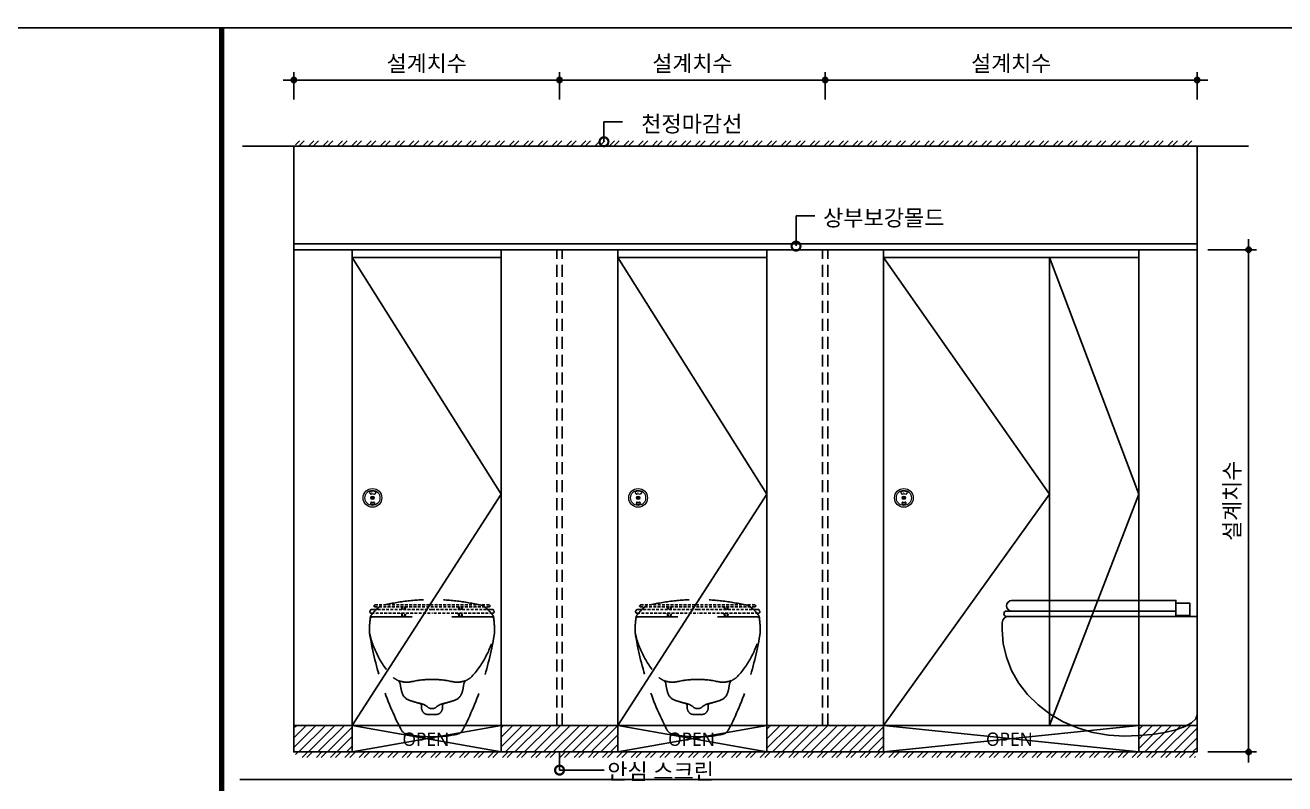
# Model space of a CAD drawing. Extents: x -256 to 8104, y -176 to 5714.
# Drawn here: x 2115 to 4485, y 4116 to 5543 of the extents above; entities that cross this region are included whole.
import ezdxf
from ezdxf.enums import TextEntityAlignment as Align

# ---------------------------------------------------------------- set-up
doc = ezdxf.new("R2010")
doc.units = 0
doc.header["$LTSCALE"] = 30
doc.linetypes.add('HIDDEN', pattern=[0.375, 0.25, -0.125])
doc.layers.get('0').update_dxf_attribs({"linetype": 'CONTINUOUS'})
doc.layers.get('DEFPOINTS').update_dxf_attribs({"linetype": 'CONTINUOUS'})
for name, color, linetype in [('DIM', 7, 'CONTINUOUS'), ('HAT', 8, 'CONTINUOUS'), ('HID', 9, 'HIDDEN'), ('문자', 3, 'CONTINUOUS'), ('부자재', 4, 'CONTINUOUS'), ('잠금쇠(회전형)', 4, 'CONTINUOUS'), ('치수', 1, 'CONTINUOUS'), ('판넬', 2, 'CONTINUOUS'), ('해치', 8, 'CONTINUOUS')]:
    doc.layers.add(name, color=color, linetype=linetype)
doc.styles.add('HDW', font='gulim.ttc')
doc.styles.add('돋움', font='malgun.ttf')
doc.dimstyles.new('10', dxfattribs={"dimscale": 10, "dimtxt": 3, "dimasz": 1, "dimexe": 1.5, "dimexo": 2, "dimgap": 1, "dimtad": 1, "dimdec": 0, "dimlunit": 6, "dimtxsty": '돋움', "dimblk": 'DIMDOT', "dimcen": -1, "dimdle": 1.5, "dimclrt": 3, "dimazin": 3, "dimtfac": 1, "dimtdec": 0, "dimtix": 1, "dimtmove": 2, "dimatfit": 3, "dimldrblk": 'DIMDOT', "dimarcsym": 0})

# ---------------------------------------------------------------- blocks, each defined once
blk = doc.blocks.new('DIMDOT')
at = {"linetype": 'Continuous'}
blk.add_line((-2, 0), (2, 0), dxfattribs=at)
for radius in [0.5, 0.25]:
    blk.add_circle((0, 0), radius, dxfattribs=at)
blk = doc.blocks.new('*D18')
at = {"layer": 'DEFPOINTS', "color": 0}
for p in [(3120.2, 5440.1), (2620.2, 5383.9), (3120.2, 5383.9)]:
    blk.add_point(p, dxfattribs=at)
at = {"layer": 'DIM', "color": 0, "lineweight": -2, "ltscale": 10}
for p, q in [((2620.2, 5403.9), (2620.2, 5455.1)), ((3120.2, 5403.9), (3120.2, 5455.1)), ((2630.2, 5440.1), (3110.2, 5440.1))]:
    blk.add_line(p, q, dxfattribs=at)
at = {"layer": 'DIM', "color": 0, "lineweight": -2, "xscale": 10, "yscale": 10, "zscale": 10, "rotation": 180}
blk.add_blockref('DIMDOT', (2620.2, 5440.1), dxfattribs=at)
at = {"layer": 'DIM', "color": 0, "lineweight": -2, "xscale": 10, "yscale": 10, "zscale": 10}
blk.add_blockref('DIMDOT', (3120.2, 5440.1), dxfattribs=at)
at = {"layer": 'DIM', "color": 3, "insert": (2870.2, 5469.8), "char_height": 30, "attachment_point": 5, "style": '돋움'}
blk.add_mtext('설계치수', dxfattribs=at)
blk = doc.blocks.new('*D19')
at = {"layer": 'DEFPOINTS', "color": 0}
for p in [(3620.2, 5440.1), (3120.2, 5383.9), (3620.2, 5383.9)]:
    blk.add_point(p, dxfattribs=at)
at = {"layer": 'DIM', "color": 0, "lineweight": -2, "ltscale": 10}
for p, q in [((3120.2, 5403.9), (3120.2, 5455.1)), ((3620.2, 5403.9), (3620.2, 5455.1)), ((3130.2, 5440.1), (3610.2, 5440.1))]:
    blk.add_line(p, q, dxfattribs=at)
at = {"layer": 'DIM', "color": 0, "lineweight": -2, "xscale": 10, "yscale": 10, "zscale": 10, "rotation": 180}
blk.add_blockref('DIMDOT', (3120.2, 5440.1), dxfattribs=at)
at = {"layer": 'DIM', "color": 0, "lineweight": -2, "xscale": 10, "yscale": 10, "zscale": 10}
blk.add_blockref('DIMDOT', (3620.2, 5440.1), dxfattribs=at)
at = {"layer": 'DIM', "color": 3, "insert": (3370.2, 5469.8), "char_height": 30, "attachment_point": 5, "style": '돋움'}
blk.add_mtext('설계치수', dxfattribs=at)
blk = doc.blocks.new('_DOTSMALL')
at = {"color": 0, "linetype": 'ByBlock', "const_width": 0.5}
blk.add_lwpolyline([(-0.0625, 0, 1), (0.0625, 0, 1)], format="xyb", close=True, dxfattribs=at)
blk = doc.blocks.new('A$C63EC304E')
at = {"layer": '치수', "color": 1, "xscale": 2.5, "yscale": 2.5, "zscale": 2.5, "rotation": 234.3098741996962}
blk.add_blockref('_DOTSMALL', (0.31, 0.31), dxfattribs=at)
blk = doc.blocks.new('A$C2BC9653E')
at = {"layer": '치수', "xscale": 0.3333333333333333, "yscale": 0.3333333333333333, "zscale": 0.3333333333333333}
blk.add_blockref('A$C63EC304E', (0, 0), dxfattribs=at)
blk = doc.blocks.new('A$C7FC71301')
at = {"layer": '치수', "rotation": 180}
blk.add_blockref('A$C2BC9653E', (0.208, 0.208), dxfattribs=at)
blk = doc.blocks.new('A$C4A20372B')
at = {"layer": '치수'}
blk.add_blockref('A$C7FC71301', (0, 0), dxfattribs=at)
blk = doc.blocks.new('A$C566469F5')
at = {"layer": '치수'}
blk.add_blockref('A$C4A20372B', (0, 0), dxfattribs=at)
blk = doc.blocks.new('A$C7E317CD4')
at = {"layer": '해치', "xscale": 2, "yscale": 2, "zscale": 2}
blk.add_blockref('A$C566469F5', (0, 0), dxfattribs=at)
blk = doc.blocks.new('A$C601D7F27')
at = {"layer": '치수'}
blk.add_blockref('A$C7E317CD4', (0, 0), dxfattribs=at)
blk = doc.blocks.new('A$C38802C08')
at = {"layer": '치수'}
blk.add_blockref('A$C601D7F27', (0, 0), dxfattribs=at)
blk = doc.blocks.new('A$C460A2A32')
at = {"color": 0}
for p, q in [((2.8, 20), (0.5, 16)), ((2.8, 20), (8.6, 20)), ((3.9, 10), (162.3, 10)), ((8.6, 20), (162.3, 20)), ((12.8, 32), (11.2, 30.4)), ((12.6, 27), (162.3, 27)), ((12.8, 32), (162.3, 32)), ((311.8, 32), (162.3, 32)), ((312, 27), (162.3, 27)), ((316, 20), (162.3, 20)), ((320.7, 10), (162.3, 10)), ((311.8, 32), (313.4, 30.4)), ((321.8, 20), (316, 20)), ((321.8, 20), (324.1, 16))]:
    blk.add_line(p, q, dxfattribs=at)
for centre, radius, start, end in [((3.9, 14), 4, 150.0107, 270), ((12.6, 29), 2, 135, 270), ((108.9, 28.2), 26, 182.6717, 198.4118), ((108.9, 10), 26, 180, 202.6199), ((107.4, 28.2), 23, 183.0205, 200.9186), ((107.4, 10), 23, 180, 205.7715), ((68.6, 10), 23, 334.2285, 0), ((68.6, 28.2), 23, 339.0814, 356.9795), ((67.1, 10), 26, 337.3801, 0), ((67.1, 28.2), 26, 341.5882, 357.3283), ((257.5, 28.2), 26, 182.6717, 198.4118), ((257.5, 10), 26, 180, 202.6199), ((256, 28.2), 23, 183.0205, 200.9186), ((256, 10), 23, 180, 205.7715), ((217.2, 10), 23, 334.2285, 0), ((217.2, 28.2), 23, 339.0814, 356.9795), ((215.7, 10), 26, 337.3801, 0), ((215.7, 28.2), 26, 341.5882, 357.3283), ((312, 29), 2, 270, 45), ((320.7, 14), 4, 270, 29.9893)]:
    blk.add_arc(centre, radius, start, end, dxfattribs=at)
blk = doc.blocks.new('*D33')
at = {"layer": 'DEFPOINTS', "color": 0}
for p in [(4320.2, 5440.1), (3620.2, 5383.9), (4320.2, 5383.9)]:
    blk.add_point(p, dxfattribs=at)
at = {"layer": 'DIM', "color": 0, "lineweight": -2}
for p, q in [((3620.2, 5403.9), (3620.2, 5455.1)), ((4320.2, 5403.9), (4320.2, 5455.1)), ((3630.2, 5440.1), (4310.2, 5440.1))]:
    blk.add_line(p, q, dxfattribs=at)
at = {"layer": 'DIM', "color": 0, "lineweight": -2, "xscale": 10, "yscale": 10, "zscale": 10, "rotation": 180}
blk.add_blockref('DIMDOT', (3620.2, 5440.1), dxfattribs=at)
at = {"layer": 'DIM', "color": 0, "lineweight": -2, "xscale": 10, "yscale": 10, "zscale": 10}
blk.add_blockref('DIMDOT', (4320.2, 5440.1), dxfattribs=at)
at = {"layer": 'DIM', "color": 3, "insert": (3970.2, 5469.8), "char_height": 30, "attachment_point": 5, "style": '돋움'}
blk.add_mtext('설계치수', dxfattribs=at)
blk = doc.blocks.new('*D34')
at = {"layer": 'DEFPOINTS', "color": 0}
for p in [(4320.2, 5121), (4320.2, 4176), (4417.1, 4176)]:
    blk.add_point(p, dxfattribs=at)
at = {"layer": 'DIM', "color": 0, "lineweight": -2}
for p, q in [((4340.2, 5121), (4432.1, 5121)), ((4417.1, 5111), (4417.1, 4186)), ((4340.2, 4176), (4432.1, 4176))]:
    blk.add_line(p, q, dxfattribs=at)
at = {"layer": 'DIM', "color": 0, "lineweight": -2, "xscale": 10, "yscale": 10, "zscale": 10}
for p, rotation in [((4417.1, 5121), 90), ((4417.1, 4176), 270)]:
    blk.add_blockref('DIMDOT', p, dxfattribs=dict(at, rotation=rotation))
at = {"layer": 'DIM', "color": 3, "insert": (4387.5, 4648.5), "char_height": 30, "attachment_point": 5, "rotation": 90, "style": '돋움'}
blk.add_mtext('설계치수', dxfattribs=at)
blk = doc.blocks.new('FOLDING_06')
at = {"layer": 'HAT'}
h = blk.add_hatch(dxfattribs=at)
h.set_pattern_fill('ANSI32', color=256, scale=2, style=0)
h.set_pattern_definition([(45, (-8615.85, -317.24), (-13.470384, 13.470384), []), (45, (-8606.87, -317.24), (-13.470384, 13.470384), [])])
h.paths.add_polyline_path([(2623.5, 5325.7), (4317.1, 5325.7), (4317.1, 5315.7), (2623.5, 5315.7)])
h = blk.add_hatch(dxfattribs=at)
h.set_pattern_fill('ANSI32', color=256, scale=2, style=0)
h.set_pattern_definition([(45, (-8615.85, -135.26), (-13.470384, 13.470384), []), (45, (-8606.87, -135.26), (-13.470384, 13.470384), [])])
h.paths.add_polyline_path([(2623.5, 4165.5), (4317.1, 4165.5), (4317.1, 4175.5), (2623.5, 4175.5)])
at = {"layer": '해치', "transparency": 33554687}
h = blk.add_hatch(dxfattribs=at)
h.set_pattern_fill('ANSI31', color=3, scale=4)
h.set_pattern_definition([(45, (-8421.481, -175.764), (-8.980256, 8.980256), [])])
h.paths.add_polyline_path([(2620.2, 4226), (2730.2, 4226), (2730.2, 4176), (2620.2, 4176)])
h = blk.add_hatch(dxfattribs=at)
h.set_pattern_fill('ANSI31', color=3, scale=4)
h.set_pattern_definition([(45, (-8573.46, -213.721), (-8.980256, 8.980256), [])])
h.paths.add_polyline_path([(3010.2, 4226), (3230.2, 4226), (3230.2, 4176), (3010.2, 4176)])
h.paths.add_polyline_path([(3510.2, 4226), (3730.2, 4226), (3730.2, 4176), (3510.2, 4176)])
h.paths.add_polyline_path([(4210.2, 4226), (4320.2, 4226), (4320.2, 4176), (4210.2, 4176)])
at = {"color": 2}
blk.add_line((2523.5, 5315.7), (4417.1, 5315.7), dxfattribs=at)
for p, q in [((2620.2, 4654.6), (2620.2, 5315.7)), ((4320.2, 4654.6), (4320.2, 5315.7)), ((2620.2, 4640.8), (2620.2, 4176)), ((4320.2, 4640.8), (4320.2, 4176)), ((2620.2, 4176), (4320.2, 4176))]:
    blk.add_line(p, q)
at = {"color": 8}
blk.add_line((2518.8, 4124.2), (5866.6, 4124.2), dxfattribs=at)
at = {"color": 2}
for points in [[(-0.7, 5538.4), (7251.6, 5538.4), (7251.6, 0.1), (-0.7, 0.1)], [(-0.7, 5538.4), (7251.6, 5538.4), (7251.6, 0.1), (-0.7, 0.1)], [(-0.7, 5538.4), (7981.2, 5538.4), (7981.2, 0.1), (-0.7, 0.1)], [(2620.2, 5132), (4320.2, 5132), (4320.2, 5121), (2620.2, 5121)]]:
    blk.add_lwpolyline(points, close=True, dxfattribs=at)
at = {"color": 8, "const_width": 10}
blk.add_lwpolyline([(2484.2, 2769.2), (2484.2, 5538.4)], dxfattribs=at)
at = {"layer": 'HID', "ltscale": 3}
for p, q in [((3115.2, 4226), (3115.2, 5121)), ((3125.2, 4226), (3125.2, 5121)), ((3615.2, 4226), (3615.2, 5121)), ((3625.2, 4226), (3625.2, 5121))]:
    blk.add_line(p, q, dxfattribs=at)
at = {"layer": 'HID', "ltscale": 10}
for p, q in [((2768, 4430), (2880.2, 4430)), ((2992.5, 4430), (2880.2, 4430)), ((3268, 4430), (3380.2, 4430)), ((3492.5, 4430), (3380.2, 4430))]:
    blk.add_line(p, q, dxfattribs=at)
at = {"layer": 'HID', "linetype": 'Continuous'}
for points in [[(4280.2, 4441), (3971.3, 4441, -1), (3971.3, 4461), (4280.2, 4461)], [(4280.2, 4431), (3961.3, 4431, -1), (3961.3, 4441), (4280.2, 4441)], [(4320.2, 4431), (3965.3, 4431, 0.4142), (3953.3, 4419), (3953.3, 4406), (3955.3, 4379.9), (3961.2, 4354.2), (3970.8, 4329.4), (3984.1, 4306), (4000.9, 4284.2), (4020.7, 4264.5), (4043.3, 4247.3), (4068.3, 4232.8), (4095.3, 4221.2), (4123.8, 4212.8), (4153.3, 4207.7), (4183.3, 4206), (4210, 4206.7), (4235.7, 4209), (4259.4, 4212.7), (4280.1, 4217.7), (4297.2, 4223.7), (4309.8, 4230.7), (4317.6, 4238.2), (4320.2, 4246)]]:
    blk.add_lwpolyline(points, format="xyb", close=True, dxfattribs=at)
blk.add_lwpolyline([(4280.2, 4433), (4306.2, 4433), (4306.2, 4456), (4280.2, 4456)], close=True, dxfattribs=at)
at = {"layer": 'HID', "ltscale": 10}
for centre, radius, start, end in [((2880.2, 4059.6), 403.1, 76.2923, 103.7077), ((3380.2, 4059.6), 403.1, 76.2923, 103.7077), ((2773.1, 4427.9), 9, 143.1013, 172.4918), ((2837.9, 4379.3), 90, 128.0065, 143.1013), ((2786.1, 4445.4), 6, 103.9579, 128.0065), ((2974.3, 4445.4), 6, 51.9935, 76.0421), ((2922.6, 4379.3), 90, 36.8987, 51.9935), ((2987.4, 4427.9), 9, 7.5082, 36.8987), ((3273.1, 4427.9), 9, 143.1013, 172.4918), ((3337.9, 4379.3), 90, 128.0065, 143.1013), ((3286.1, 4445.4), 6, 103.9579, 128.0065), ((3474.3, 4445.4), 6, 51.9935, 76.0421), ((3422.6, 4379.3), 90, 36.8987, 51.9935), ((3487.4, 4427.9), 9, 7.5082, 36.8987), ((2942.6, 4405.5), 180, 172.4918, 181.055), ((2768, 4425.8), 4.2, 90, 173.3826), ((2992.5, 4425.8), 4.2, 6.6174, 90), ((2817.8, 4405.5), 180, 358.945, 7.5082), ((3442.6, 4405.5), 180, 172.4918, 181.055), ((3268, 4425.8), 4.2, 90, 173.3826), ((3492.5, 4425.8), 4.2, 6.6174, 90), ((3317.8, 4405.5), 180, 358.945, 7.5082), ((2804.7, 4403), 42, 181.055, 190.5892), ((2935.5, 4438), 177, 192.809, 223.5419), ((3357.7, 4493.2), 602.3, 189.3568, 207.2383), ((2402.8, 4493.2), 602.3, 332.7617, 350.6432), ((2825, 4438), 177, 316.4581, 347.191), ((2955.8, 4403), 42, 349.4108, 358.945), ((3304.7, 4403), 42, 181.055, 190.5892), ((3435.5, 4438), 177, 192.809, 223.5419), ((3857.7, 4493.2), 602.3, 189.3568, 207.2383), ((2902.8, 4493.2), 602.3, 332.7617, 350.6432), ((3325, 4438), 177, 316.4581, 347.191), ((3455.8, 4403), 42, 349.4108, 358.945), ((2832.8, 4349.3), 42, 232.3598, 243.5689), ((2927.6, 4349.3), 42, 296.4311, 307.6402), ((3332.8, 4349.3), 42, 232.3598, 243.5689), ((3427.6, 4349.3), 42, 296.4311, 307.6402), ((2808.8, 4300.9), 12, 6.9609, 63.5689), ((2832.8, 4349.3), 42, 248.0565, 282.8609), ((2911.1, 4313.4), 91.1, 186.9609, 196.5836), ((2880.2, 4141.6), 171, 90, 102.8609), ((2880.2, 4141.6), 171, 77.1391, 90), ((2927.6, 4349.3), 42, 257.1391, 291.9435), ((2849.4, 4313.4), 91.1, 343.4164, 353.0391), ((2951.7, 4300.9), 12, 116.4311, 173.0391), ((3308.8, 4300.9), 12, 6.9609, 63.5689), ((3332.8, 4349.3), 42, 248.0565, 282.8609), ((3411.1, 4313.4), 91.1, 186.9609, 196.5836), ((3380.2, 4141.6), 171, 90, 102.8609), ((3380.2, 4141.6), 171, 77.1391, 90), ((3427.6, 4349.3), 42, 257.1391, 291.9435), ((3349.4, 4313.4), 91.1, 343.4164, 353.0391), ((3451.7, 4300.9), 12, 116.4311, 173.0391), ((2843.9, 4293.4), 21, 196.5836, 247.6201), ((2880.2, 4381.6), 116.3, 247.6201, 258.9228), ((2854.7, 4261.9), 6, 0, 77.9673), ((2852.1, 4238), 30, 49.4621, 78.9228), ((2908.3, 4238), 30, 101.0772, 130.5379), ((2905.7, 4261.9), 6, 102.0327, 180), ((2880.2, 4381.6), 116.3, 281.0772, 292.3799), ((2916.5, 4293.4), 21, 292.3799, 343.4164), ((3343.9, 4293.4), 21, 196.5836, 247.6201), ((3380.2, 4381.6), 116.3, 247.6201, 258.9228), ((3354.7, 4261.9), 6, 0, 77.9673), ((3352.1, 4238), 30, 49.4621, 78.9228), ((3408.3, 4238), 30, 101.0772, 130.5379), ((3405.7, 4261.9), 6, 102.0327, 180), ((3380.2, 4381.6), 116.3, 281.0772, 292.3799), ((3416.5, 4293.4), 21, 292.3799, 343.4164), ((2874.1, 4259.5), 13.6, 169.8446, 248.5821), ((2880.2, 4417.5), 171, 266.2838, 270), ((2880.2, 4270.8), 13.3, 229.4621, 270), ((2880.2, 4270.8), 13.3, 270, 310.5379), ((2880.2, 4417.5), 171, 270, 273.7162), ((2886.4, 4259.5), 13.6, 291.4179, 10.1554), ((3374.1, 4259.5), 13.6, 169.8446, 248.5821), ((3380.2, 4417.5), 171, 266.2838, 270), ((3380.2, 4270.8), 13.3, 229.4621, 270), ((3380.2, 4270.8), 13.3, 270, 310.5379), ((3380.2, 4417.5), 171, 270, 273.7162), ((3386.4, 4259.5), 13.6, 291.4179, 10.1554), ((2837.6, 4226.7), 18, 210.6249, 258.7833), ((2880.2, 4441.5), 237, 258.7833, 270), ((2880.2, 4441.5), 237, 270, 281.2167), ((2922.8, 4226.7), 18, 281.2167, 329.3751), ((3337.6, 4226.7), 18, 210.6249, 258.7833), ((3380.2, 4441.5), 237, 258.7833, 270), ((3380.2, 4441.5), 237, 270, 281.2167), ((3422.8, 4226.7), 18, 281.2167, 329.3751)]:
    blk.add_arc(centre, radius, start, end, dxfattribs=at)
at = {"layer": '부자재', "color": 3}
blk.add_line((4320.2, 5315.7), (2620.2, 5315.7), dxfattribs=at)
blk.add_line((4320.2, 5315.7), (2620.2, 5315.7), dxfattribs=at)
at = {"layer": '잠금쇠(회전형)', "linetype": 'Continuous', "lineweight": 15}
for p, q in [((2761.7, 4664.7), (2765.3, 4660.7)), ((2766.8, 4657), (2766.8, 4651.2)), ((2769.5, 4656.9), (2769.5, 4651.2)), ((2775.3, 4664.7), (2771.7, 4660.7)), ((3261.7, 4664.7), (3265.3, 4660.7)), ((3266.8, 4657), (3266.8, 4651.2)), ((3269.5, 4656.9), (3269.5, 4651.2)), ((3275.3, 4664.7), (3271.7, 4660.7)), ((3761.7, 4664.7), (3765.3, 4660.7)), ((3766.8, 4657), (3766.8, 4651.2)), ((3769.5, 4656.9), (3769.5, 4651.2)), ((3775.3, 4664.7), (3771.7, 4660.7)), ((2764.9, 4645.5), (2764.5, 4644.3)), ((2772.1, 4645.5), (2772.5, 4644.3)), ((3264.9, 4645.5), (3264.5, 4644.3)), ((3272.1, 4645.5), (3272.5, 4644.3)), ((3764.9, 4645.5), (3764.5, 4644.3)), ((3772.1, 4645.5), (3772.5, 4644.3))]:
    blk.add_line(p, q, dxfattribs=at)
for centre, radius in [((2768.2, 4654.1), 17.6), ((3268.2, 4654.1), 17.6), ((3768.2, 4654.1), 17.6), ((2768.2, 4654.1), 14.1), ((2768.2, 4654.1), 3.21), ((3268.2, 4654.1), 14.1), ((3268.2, 4654.1), 3.21), ((3768.2, 4654.1), 14.1), ((3768.2, 4654.1), 3.21)]:
    blk.add_circle(centre, radius, dxfattribs=at)
for centre, radius, start, end in [((2768.5, 4652.3), 14.1, 61.0478, 118.9522), ((2768.5, 4654.7), 6.81, 61.8696, 118.1304), ((3268.5, 4652.3), 14.1, 61.0478, 118.9522), ((3268.5, 4654.7), 6.81, 61.8696, 118.1304), ((3768.5, 4652.3), 14.1, 61.0478, 118.9522), ((3768.5, 4654.7), 6.81, 61.8696, 118.1304), ((2765.4, 4644), 0.98, 160.8571, 255.4685), ((2765.8, 4645.2), 0.98, 72.2332, 160.8571), ((2768.5, 4655.8), 13.2, 255.4685, 284.5315), ((2768.5, 4653.5), 7.75, 252.2332, 287.7668), ((2771.2, 4645.2), 0.98, 19.1429, 107.7668), ((2771.6, 4644), 0.98, 284.5315, 19.1429), ((3265.4, 4644), 0.98, 160.8571, 255.4685), ((3265.8, 4645.2), 0.98, 72.2332, 160.8571), ((3268.5, 4655.8), 13.2, 255.4685, 284.5315), ((3268.5, 4653.5), 7.75, 252.2332, 287.7668), ((3271.2, 4645.2), 0.98, 19.1429, 107.7668), ((3271.6, 4644), 0.98, 284.5315, 19.1429), ((3765.4, 4644), 0.98, 160.8571, 255.4685), ((3765.8, 4645.2), 0.98, 72.2332, 160.8571), ((3768.5, 4655.8), 13.2, 255.4685, 284.5315), ((3768.5, 4653.5), 7.75, 252.2332, 287.7668), ((3771.2, 4645.2), 0.98, 19.1429, 107.7668), ((3771.6, 4644), 0.98, 284.5315, 19.1429)]:
    blk.add_arc(centre, radius, start, end, dxfattribs=at)
at = {"layer": '치수'}
for p, q in [((3203.9, 5324.3), (3203.9, 5361.5)), ((3203.9, 5361.5), (3239, 5361.5)), ((3565.3, 5128), (3565.3, 5184.6)), ((3565.3, 5184.6), (3600.4, 5184.6)), ((3010.2, 4661.3), (2730.2, 5106.4)), ((3510.2, 4661.3), (3230.2, 5106.4)), ((4042.2, 4661.3), (3730.2, 5106.4)), ((4210.2, 4661.3), (4042.2, 5106.4)), ((3010.2, 4661.3), (2730.2, 4226)), ((3510.2, 4661.3), (3230.2, 4226)), ((4042.2, 4661.3), (3730.2, 4226)), ((4210.2, 4661.3), (4042.2, 4226)), ((2730.2, 4176), (3010.2, 4226)), ((2730.2, 4226), (3010.2, 4176)), ((3230.2, 4176), (3510.2, 4226)), ((3230.2, 4226), (3510.2, 4176)), ((3730.2, 4176), (4210.2, 4226)), ((3730.2, 4226), (4210.2, 4176)), ((3120.2, 4176), (3120.2, 4141.7)), ((3204.4, 4141.7), (3120.2, 4141.7))]:
    blk.add_line(p, q, dxfattribs=at)
at = {"layer": '판넬'}
for p, q in [((3010.2, 5106.4), (2730.2, 5106.4)), ((3510.2, 5106.4), (3230.2, 5106.4)), ((3730.2, 5106.4), (4210.2, 5106.4)), ((4042.2, 5106.4), (4042.2, 4226)), ((2730.2, 5091), (2730.2, 4226)), ((3010.2, 5091), (3010.2, 4269.1)), ((3230.2, 5091), (3230.2, 4226)), ((3510.2, 5091), (3510.2, 5078.6)), ((3510.2, 5078.6), (3510.2, 4269.1)), ((3730.2, 5091), (3730.2, 4226)), ((4210.2, 5091), (4210.2, 4226)), ((3010.2, 4269.1), (3010.2, 4226)), ((3510.2, 4269.1), (3510.2, 4226)), ((3010.2, 4226), (2730.2, 4226)), ((3510.2, 4226), (3230.2, 4226)), ((3730.2, 4226), (4210.2, 4226))]:
    blk.add_line(p, q, dxfattribs=at)
at = {"layer": '판넬', "color": 3}
for p, q in [((2730.2, 4226), (2620.2, 4226)), ((3230.2, 4226), (3010.2, 4226)), ((3230.2, 4226), (3130.2, 4226)), ((3730.2, 4226), (3510.2, 4226)), ((4320.2, 4226), (4210.2, 4226))]:
    blk.add_line(p, q, dxfattribs=at)
at = {"layer": '판넬'}
for points in [[(2730.2, 4226), (2620.2, 4226), (2620.2, 5121), (2730.2, 5121)], [(3010.2, 5121), (3230.2, 5121), (3230.2, 4226), (3010.2, 4226)], [(3510.2, 5121), (3730.2, 5121), (3730.2, 4226), (3510.2, 4226)], [(4320.2, 4226), (4210.2, 4226), (4210.2, 5121), (4320.2, 5121)]]:
    blk.add_lwpolyline(points, close=True, dxfattribs=at)
at = {"layer": '해치', "color": 3}
blk.add_line((3010.2, 5091), (3010.2, 5121), dxfattribs=at)
for points in [[(2620.2, 4226), (2730.2, 4226), (2730.2, 4176), (2620.2, 4176)], [(3010.2, 4226), (3230.2, 4226), (3230.2, 4176), (3010.2, 4176)], [(3510.2, 4226), (3730.2, 4226), (3730.2, 4176), (3510.2, 4176)], [(4210.2, 4226), (4320.2, 4226), (4320.2, 4176), (4210.2, 4176)]]:
    blk.add_lwpolyline(points, close=True, dxfattribs=at)
at = {"layer": 'HID', "ltscale": 10, "xscale": 0.7200000000011642, "yscale": 0.7200000000011642, "zscale": 0.7200000000011642}
for p in [(2763.4, 4429.8), (3263.4, 4429.8)]:
    blk.add_blockref('A$C460A2A32', p, dxfattribs=at)
at = {"layer": '해치', "xscale": -20, "yscale": 20, "zscale": 20, "rotation": 180}
for p in [(3199.7, 5328.3), (3561.1, 5131.9)]:
    blk.add_blockref('A$C38802C08', p, dxfattribs=at)
at = {"layer": '해치', "xscale": -20, "yscale": 20, "zscale": 20}
blk.add_blockref('A$C38802C08', (3124.4, 4137.6), dxfattribs=at)
at = {"layer": '문자', "style": '돋움'}
for s, height, p in [('천정마감선', 30.34, (3369.1, 5358)), ('상부보강몰드', 30.34, (3730.5, 5181.2)), ('OPEN', 25, (2868.6, 4200)), ('OPEN', 25, (3368.6, 4200)), ('안심 스크린', 30.34, (3310.5, 4140))]:
    blk.add_text(s, height=height, dxfattribs=at).set_placement(p, align=Align.MIDDLE)
blk.add_text('OPEN', height=25, dxfattribs=at).set_placement((3922.9, 4187.5))
at = {"layer": '잠금쇠(회전형)', "linetype": 'Continuous', "lineweight": 15, "style": 'HDW', "width": 0.659278}
for p, p2 in [((2765.4, 4662.6), (2771.5, 4662.6)), ((3265.4, 4662.6), (3271.5, 4662.6)), ((3765.4, 4662.6), (3771.5, 4662.6))]:
    blk.add_text('사용중', height=2.3, dxfattribs=at).set_placement(p, p2, align=Align.FIT)
at = {"layer": 'DIM', "ltscale": 10}
for base, p1, p2, picture, middle in [((3120.2, 5440.1), (2620.2, 5383.9), (3120.2, 5383.9), '*D18', (2870.2, 5469.8)), ((3620.2, 5440.1), (3120.2, 5383.9), (3620.2, 5383.9), '*D19', (3370.2, 5469.8))]:
    dim = blk.add_linear_dim(base=base, p1=p1, p2=p2, text='설계치수', dimstyle='10', override={"dimtxsty": '돋움'}, dxfattribs=at)
    dim.commit()
    dim.dimension.update_dxf_attribs({"geometry": picture, "text_midpoint": middle})
at = {"layer": 'DIM'}
dim = blk.add_linear_dim(base=(4320.2, 5440.1), p1=(3620.2, 5383.9), p2=(4320.2, 5383.9), text='설계치수', dimstyle='10', dxfattribs=at)
dim.commit()
dim.dimension.update_dxf_attribs({"geometry": '*D33', "text_midpoint": (3970.2, 5469.8)})
dim = blk.add_linear_dim(base=(4417.1, 4176), p1=(4320.2, 5121), p2=(4320.2, 4176), angle=270, text='설계치수', dimstyle='10', dxfattribs=at)
dim.commit()
dim.dimension.update_dxf_attribs({"geometry": '*D34', "text_midpoint": (4387.5, 4648.5)})

msp = doc.modelspace()

# ---------------------------------------------------------------- block references
msp.add_blockref('FOLDING_06', (0, 0))

doc.saveas('drawing.dxf')
